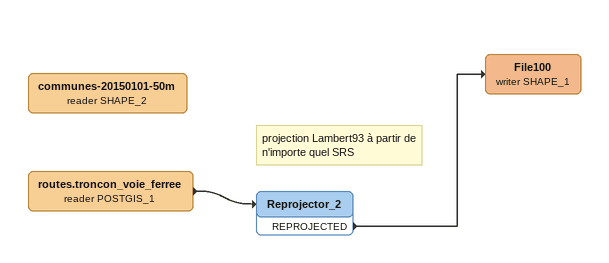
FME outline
communes-20150101-50m (reader SHAPE_2)
routes.troncon_voie_ferree (reader POSTGIS_1)
    -> Reprojector_2
Note: projection Lambert93 à partir de n'importe quel SRS
Reprojector_2
    REPROJECTED -> File100 (writer SHAPE_1)
File100 (writer SHAPE_1)
